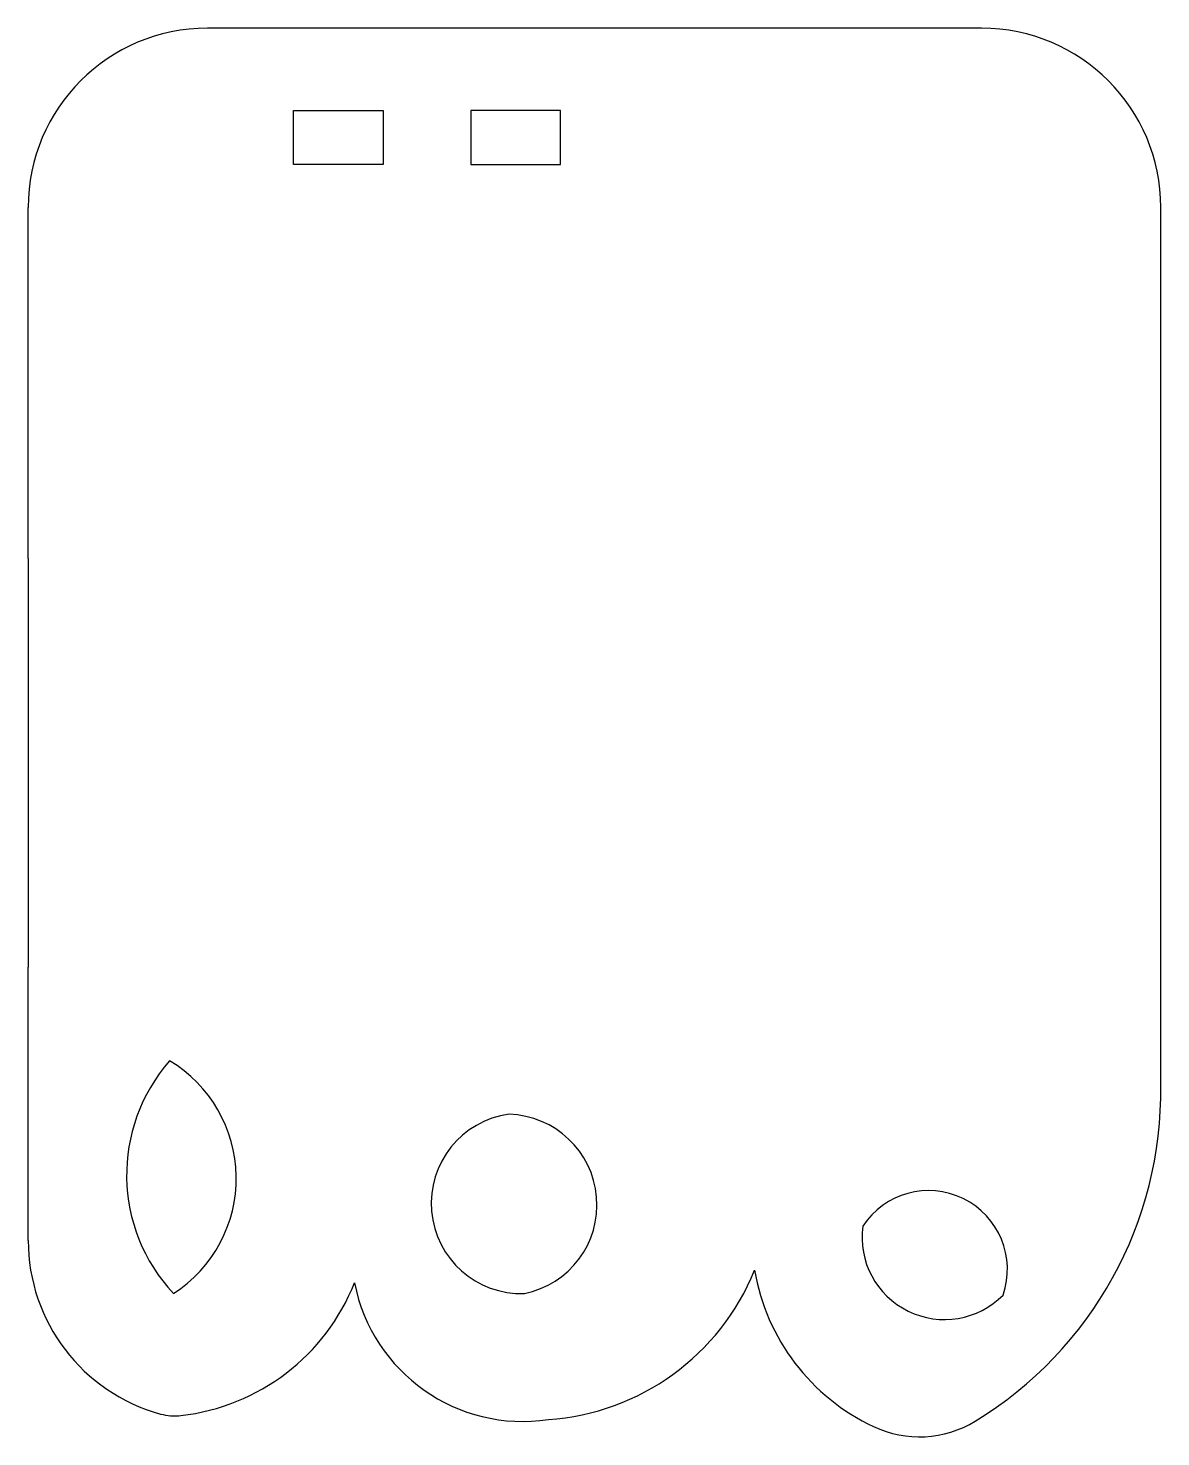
# Model space of a CAD drawing. Header units: millimetres. Extents: x 14.4 to 77.6, y -9.3 to 69.3.
import ezdxf

# ---------------------------------------------------------------- set-up
doc = ezdxf.new("R2010")
doc.units = ezdxf.units.MM
doc.layers.get('0').update_dxf_attribs({"lineweight": 25, "true_color": 0xffffff})
doc.layers.add('Corte exterior', color=1, linetype='Continuous', true_color=0xff0000)

msp = doc.modelspace()

# ---------------------------------------------------------------- linework, layer by layer
for p, q in [((29.199, 61.708), (29.199, 64.708)), ((29.199, 64.708), (34.199, 64.708)), ((34.199, 64.708), (34.199, 61.708)), ((39.099, 64.708), (39.099, 61.708)), ((44.099, 64.708), (39.099, 64.708)), ((44.099, 61.708), (44.099, 64.708)), ((34.199, 61.708), (29.199, 61.708)), ((39.099, 61.708), (44.099, 61.708))]:
    msp.add_line(p, q)
for centre, radius, start, end in [((29.561, 5.3), 9.669, 138.75475, 223.12363), ((18.37, 5.116), 7.641, 302.75138, 59.127), ((41.917, 3.714), 5.027, 97.79442, 271.93461), ((41.085, 3.643), 5.053, 281.43537, 88.29365), ((64.643, 0.036), 4.397, 341.01262, 146.72538), ((65.529, 1.842), 4.602, 172.42313, 315.31487)]:
    msp.add_arc(centre, radius, start, end)
at = {"layer": 'Corte exterior'}
for p, q in [((67.599, 69.308), (24.399, 69.308)), ((14.399, 39.708), (14.399, 59.308)), ((77.599, 10.308), (77.599, 59.308)), ((14.399, 39.708), (14.399, 16.908)), ((14.399, 1.657), (14.399, 16.908))]:
    msp.add_line(p, q, dxfattribs=at)
for centre, radius, start, end in [((24.399, 59.308), 10, 90, 180), ((67.599, 59.308), 10, 0, 90), ((56.029, 9.994), 21.572, 301.32696, 0.83438), ((24.451, 1.657), 10.052, 180, 254.62434), ((21.575, 3.677), 11.876, 276.51016, 338.30588), ((42.002, 1.122), 9.57, 191.05836, 278.58024), ((42.525, 5.015), 13.386, 273.87336, 337.93829), ((66.619, 1.993), 11.858, 189.73964, 244.80985), ((22.581, -5.142), 3, 254.62434, 276.51016), ((64.125, -3.308), 6, 244.80985, 301.32696)]:
    msp.add_arc(centre, radius, start, end, dxfattribs=at)

doc.saveas('drawing.dxf')
